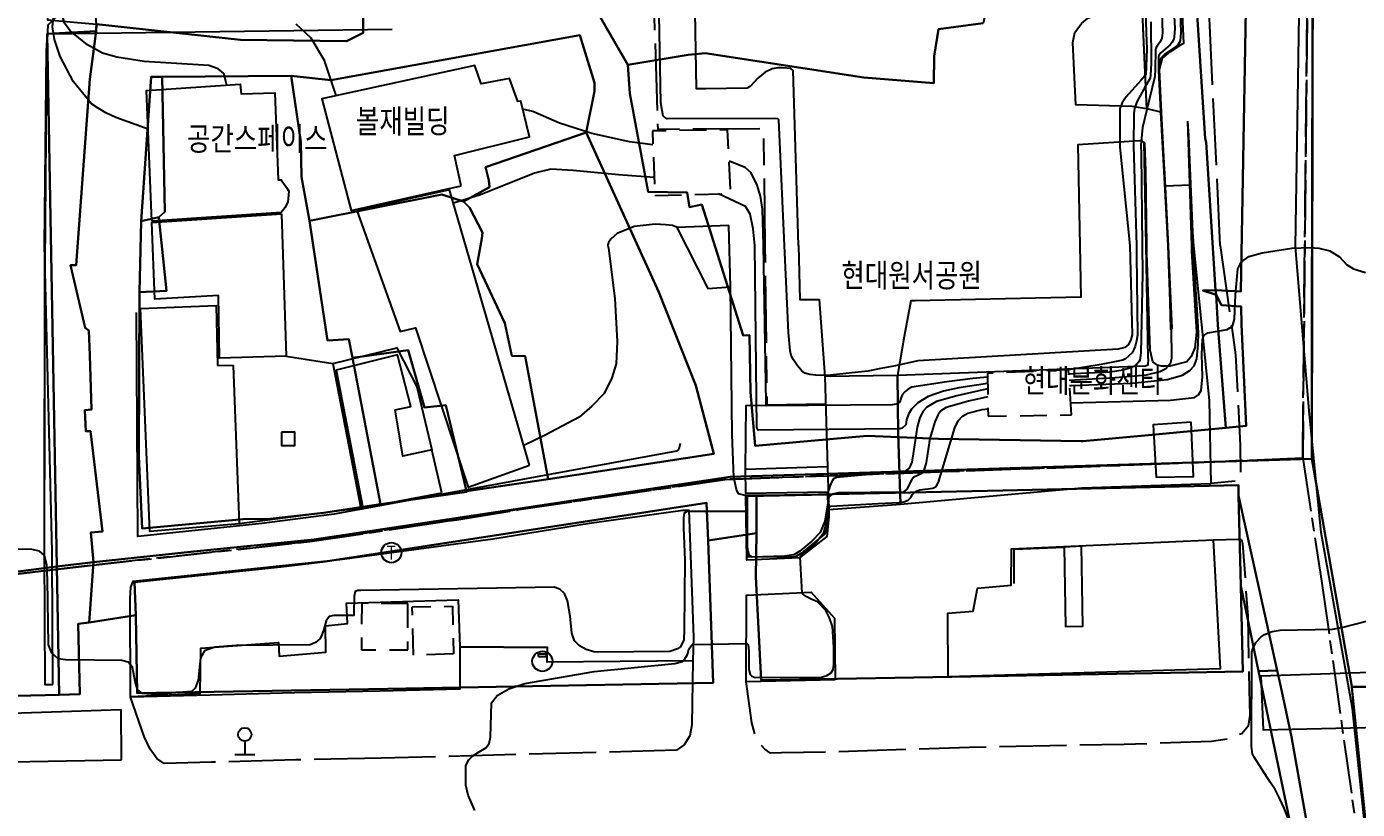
# Model space of a CAD drawing. Header units: feet. Extents: x 197796 to 199821, y 552499 to 555392.
# Drawn here: x 198957.3 to 199056.6, y 553096.6 to 553155 of the extents above; entities that cross this region are included whole.
import ezdxf

# ---------------------------------------------------------------- set-up
doc = ezdxf.new("R2010")
doc.units = ezdxf.units.FT
doc.header["$MEASUREMENT"] = 0
for name, pattern in [('ANYANG', [9, 5, -1, 2, -1]), ('ANYANG1', [11.5, 6, -1, 1, -1.5, 1, -1]), ('ANYANG2', [6, 5, -1]), ('ANYANG3', [3, 2, -1]), ('JEON', [12, 4, -0.5, 1, -0.5, 4, -0.5, 1, -0.5])]:
    doc.linetypes.add(name, pattern=pattern)
for name, color, linetype in [('AAA001', 7, 'CONTINUOUS'), ('AAA004', 7, 'ANYANG3'), ('AAA008', 7, 'CONTINUOUS'), ('AAC001', 7, 'CONTINUOUS'), ('AAC003', 3, 'ANYANG'), ('AAC006', 7, 'ANYANG1'), ('AD002', 7, 'CONTINUOUS'), ('AD0022', 1, 'CONTINUOUS'), ('ADA085', 1, 'CONTINUOUS'), ('AE001', 1, 'ANYANG2'), ('AE130', 42, 'CONTINUOUS'), ('AE150', 7, 'CONTINUOUS'), ('AE300', 7, 'CONTINUOUS'), ('AEE001', 7, 'CONTINUOUS'), ('AZ020', 7, 'CONTINUOUS'), ('AZ0203', 7, 'CONTINUOUS'), ('AZ030', 7, 'CONTINUOUS'), ('AZ080', 1, 'CONTINUOUS'), ('AZ0801', 7, 'CONTINUOUS'), ('CAA001', 7, 'CONTINUOUS'), ('CAA002', 30, 'CONTINUOUS'), ('DD001', 3, 'CONTINUOUS'), ('EA0018', 7, 'JEON'), ('EA0118', 7, 'JEON'), ('wipco_image', 2, 'CONTINUOUS'), ('wipco_지적', 20, 'CONTINUOUS'), ('ZC002', 7, 'CONTINUOUS'), ('ZC003', 7, 'CONTINUOUS')]:
    doc.layers.add(name, color=color, linetype=linetype)
doc.styles.add('GHS', font='ROMANS', dxfattribs={"bigfont": 'NGSW.shx'})
doc.styles.add('NGSW', font='ROMANS.shx', dxfattribs={"bigfont": 'NGSW.shx'})
picture_1 = doc.add_image_def('image1.jpg', size_in_pixel=(8269, 5907))

# ---------------------------------------------------------------- blocks, each defined once
blk = doc.blocks.new('AE300')
at = {"layer": 'AE300'}
for points in [[(-0.3, 0.35), (-0.3, 0.55)], [(-0.3, 0.55), (0.3, 0.55)], [(-0.3, 0.35), (0.3, 0.35)], [(0.3, 0.35), (0.3, 0.55)]]:
    blk.add_lwpolyline(points, dxfattribs=at)
blk.add_circle((0, 0), 0.75, dxfattribs=at)
blk = doc.blocks.new('AZ0203')
at = {"layer": 'AZ0203'}
blk.add_circle((0, 0), 0.75, dxfattribs=at)
at = {"layer": 'AZ0203', "style": 'GHS'}
blk.add_text('T', height=1, dxfattribs=at).set_placement((-0.362, -0.524))
blk = doc.blocks.new('AEE001')
at = {"layer": 'AEE001', "color": 7}
for points in [[(0, 1), (0, 0)], [(-0.75, 0), (0.75, 0)]]:
    blk.add_lwpolyline(points, dxfattribs=at)
blk.add_circle((0, 1.5), 0.5, dxfattribs=at)

msp = doc.modelspace()

# ---------------------------------------------------------------- linework, layer by layer
at = {"layer": 'AAA001', "color": 255}
msp.add_lwpolyline([(198976.3, 553141.06), (198976.67, 553130.45), (198971.69, 553130.3), (198971.62, 553134.96), (198966.86, 553134.7), (198966.63, 553140.41), (198976.3, 553141.06)], dxfattribs=at)
at = {"layer": 'AAA001', "color": 255, "flags": 128}
for points in [[(198965.79, 553133.99), (198971.43, 553134.23), (198971.53, 553129.77), (198972.7, 553129.75), (198973.15, 553117.92), (198966.49, 553117.35)], [(198988.27, 553120.24), (198987.52, 553123.45), (198985.37, 553122.98), (198984.79, 553126.44), (198985.96, 553126.68), (198984.98, 553130.55), (198980.4, 553129.4), (198982.37, 553119.12)]]:
    msp.add_lwpolyline(points, close=True, dxfattribs=at)
at = {"layer": 'AAA004', "color": 255, "flags": 128}
for points in [[(199004.17, 553142.43), (199009.83, 553142.57), (199009.6, 553147.32), (199003.99, 553147.25)], [(199035.28, 553126.06), (199035.05, 553129.42), (199029, 553129.15), (199029.04, 553125.96)], [(198985.75, 553111.99), (198982.31, 553112), (198982.27, 553108.53), (198985.73, 553108.53)], [(198989.14, 553108.23), (198986.17, 553108.1), (198986.07, 553111.74), (198989.07, 553111.78)]]:
    msp.add_lwpolyline(points, close=True, dxfattribs=at)
at = {"layer": 'AAA008', "color": 255, "flags": 128}
for points in [[(198989.72, 553143.15), (198989.23, 553145.42), (198994.81, 553146.8), (198994.16, 553149.46), (198993.94, 553149.45), (198993.32, 553151.16), (198991.21, 553150.77), (198990.73, 553152.14), (198979.32, 553149.65), (198981.5, 553141.31)], [(198966.63, 553140.51), (198966.24, 553150.27), (198973.22, 553150.74), (198973.31, 553150.01), (198975.81, 553150.09), (198976.06, 553143.6), (198976.28, 553143.6), (198976.68, 553143.02), (198976.86, 553142.76), (198976.79, 553141.93), (198976.56, 553141.52), (198976.29, 553141.16)]]:
    msp.add_lwpolyline(points, close=True, dxfattribs=at)
at = {"layer": 'AAA008', "color": 255}
for points in [[(198994.83, 553122.3), (198988.86, 553142.85), (198981.93, 553141.31), (198985.16, 553132.27), (198986.32, 553132.56), (198990.25, 553120.66)], [(199009.69, 553140.18), (199005.82, 553140.04), (199008.14, 553135.49), (199009.81, 553135.61)]]:
    msp.add_lwpolyline(points, close=True, dxfattribs=at)
msp.add_lwpolyline([(199034.72, 553116.18), (199034.82, 553110.27), (199036.12, 553110.29), (199036.01, 553116.27), (199034.72, 553116.18)], dxfattribs=at)
at = {"layer": 'AAC001', "color": 255, "flags": 128}
for points in [[(198958.62, 553138.69), (198958.77, 553153.21), (198958.84, 553154.49), (198984.57, 553154.85)], [(198959.24, 553105.94), (198959.19, 553115.55), (198959.19, 553115.9), (198958.62, 553138.69)], [(198976.67, 553130.45), (198980.13, 553129.9), (198984.92, 553131.05), (198986.42, 553128.15), (198987.52, 553123.45)], [(198980.13, 553129.9), (198982.23, 553119.1)], [(198982.37, 553119.12), (198973.15, 553117.92)], [(199031, 553113.48), (199030.99, 553116.04), (199034.72, 553116.18)]]:
    msp.add_lwpolyline(points, dxfattribs=at)
at = {"layer": 'AAC003', "color": 255, "flags": 128}
for points in [[(199012.41, 553138.69), (199012.3, 553147.4), (199004.42, 553147.36), (199003.95, 553161.85)], [(199016.91, 553126.87), (199012.56, 553126.79), (199012.41, 553138.69)]]:
    msp.add_lwpolyline(points, dxfattribs=at)
at = {"layer": 'AAC006', "color": 255, "flags": 128}
msp.add_lwpolyline([(199040.88, 553148.89), (199040.21, 553163.89), (199039.68, 553175.61), (199039.73, 553188.15), (199039.39, 553198.35)], dxfattribs=at)
at = {"layer": 'AD002', "color": 255}
msp.add_lwpolyline([(199056.35, 553020.67), (199056.81, 553051.4), (199057.52, 553065.22), (199058.11, 553074.11), (199058.36, 553081.72), (199057.57, 553091.43), (199056.23, 553104.14), (199053.89, 553117.28), (199053, 553126.37), (199051.98, 553138.63), (199052.44, 553166.89), (199052.48, 553174.81), (199052.01, 553183.84), (199050.11, 553199.61), (199049.16, 553210.54)], dxfattribs=at)
at = {"layer": 'AD0022', "color": 255}
for points in [[(199043.65, 553153.8), (199043.3, 553161.32), (199042.88, 553168.08), (199042.57, 553173.97), (199042.22, 553180.19), (199041.91, 553187.01), (199041.53, 553192.52), (199041.29, 553197.89), (199040.9, 553206.4), (199040.3, 553216.05), (199039.98, 553222.03), (199039.67, 553227.07), (199039.39, 553232.09)], [(199043.93, 553147.98), (199043.99, 553146.87), (199044.31, 553139.69), (199044.38, 553138.68), (199045.55, 553127.14), (199045.67, 553120.94)], [(199010.98, 553106.16), (199017.63, 553106.31)]]:
    msp.add_lwpolyline(points, dxfattribs=at)
at = {"layer": 'AD0022', "color": 255, "flags": 128}
for points in [[(199045.83, 553116.74), (199046.36, 553107.1), (199026.06, 553106.52)], [(199007, 553107.71), (198996.14, 553107.6), (198996.16, 553108.7), (198989.62, 553108.75), (198989.62, 553105.6), (198983.64, 553105.44), (198977.27, 553105.32), (198970.98, 553105.14), (198965.05, 553104.99)]]:
    msp.add_lwpolyline(points, dxfattribs=at)
at = {"layer": 'ADA085', "color": 255, "flags": 128}
for points in [[(199042.47, 553138.68), (199042.22, 553143.76), (199041.93, 553148.65), (199041.01, 553148.86), (199039.79, 553149.07), (199035.59, 553149.19), (199035.37, 553153.84), (199035.51, 553154.58), (199036.02, 553155.26), (199036.48, 553155.65), (199037.2, 553155.93), (199037.8, 553156.03), (199038.29, 553156.13), (199038.58, 553156.24), (199038.78, 553156.61), (199038.85, 553157.04), (199038.89, 553160.41), (199038.16, 553176.85), (199037.26, 553196.24), (199033.49, 553196.05), (199033.15, 553196.25), (199033.02, 553196.69), (199032.82, 553200.13), (199031.56, 553210.45)], [(198965.62, 553158.12), (198961.85, 553158.08), (198961.74, 553158.08), (198958.87, 553155.15), (198958.77, 553153.21), (198958.62, 553138.69)], [(199014.89, 553138.69), (199014.5, 553151.75), (199014.32, 553151.9), (199013.71, 553151.96), (199013.35, 553151.96), (199012.93, 553151.87), (199012.4, 553151.63), (199011.87, 553151.19), (199011.28, 553150.56), (199011.06, 553150.44), (199007.98, 553150.39), (199007.28, 553150.39), (199007.19, 553156.12)], [(199042.51, 553138.68), (199041.98, 553148.63), (199041.98, 553148.65), (199041.84, 553151.84), (199042.06, 553152.67), (199042.65, 553153.17), (199043.51, 553153.72), (199043.65, 553153.8)], [(199043.93, 553147.98), (199044.22, 553138.68)], [(199040.89, 553138.68), (199040.81, 553144.28), (199040.75, 553146.33), (199040.55, 553146.51), (199040.35, 553146.51), (199035.73, 553146.22), (199035.89, 553138.69)], [(198958.62, 553138.69), (198958.59, 553115.9), (198958.64, 553105.93), (198959.24, 553105.94)], [(199014.89, 553138.69), (199015, 553134.67), (199016.44, 553134.68), (199016.85, 553128.93), (199017.05, 553122.17), (199017.17, 553119.01), (199017.17, 553118.46), (199017, 553116.99), (199014.96, 553115.38), (199011.03, 553115.22), (199010.97, 553120.05)], [(199035.89, 553138.69), (199035.97, 553134.84), (199023.59, 553134.56), (199023.27, 553134.56), (199022.78, 553131.91), (199022.29, 553128.99), (199022.34, 553124.67), (199022.51, 553119.39), (199036.05, 553120.61), (199045.67, 553120.94)], [(199044.22, 553138.68), (199044.23, 553138.28), (199044.59, 553132.24), (199044.47, 553131.07), (199044.21, 553130.41), (199043.88, 553130.02), (199042.6, 553129.7), (199041.99, 553129.7), (199041.69, 553129.78), (199041.35, 553130.02), (199041.14, 553130.88), (199040.9, 553138.16), (199040.89, 553138.68)], [(199042.47, 553138.68), (199042.52, 553137.45), (199042.65, 553132.46), (199042.75, 553132.48), (199042.79, 553132.54), (199042.57, 553136.91), (199042.51, 553138.68)], [(199006.07, 553123.92), (199005.96, 553123.5), (199005.78, 553123.36), (198980.25, 553118.64), (198974.84, 553117.96), (198965.58, 553116.99), (198965.48, 553133.7)], [(198965.05, 553104.99), (198965.01, 553112.35), (198965.06, 553113.21), (198965.24, 553113.66), (198980.66, 553115.26), (198992.09, 553116.8), (198999.3, 553117.98), (199006.27, 553118.95), (199006.7, 553118.95), (199007.05, 553109.48), (199007, 553107.71)], [(199026.06, 553106.52), (199026.03, 553111.27), (199027.93, 553111.41), (199028.25, 553113.14), (199030.77, 553113.36), (199030.79, 553116.07), (199045.83, 553116.74)], [(199010.98, 553106.16), (199011.01, 553112.6), (199015.84, 553112.82), (199017.57, 553110.89), (199017.63, 553106.31)]]:
    msp.add_lwpolyline(points, dxfattribs=at)
at = {"layer": 'AE001', "color": 255, "flags": 128}
for points in [[(199046.36, 553138.69), (199045.3, 553161.43), (199044.88, 553168.19), (199044.57, 553174.08), (199044.22, 553180.29), (199043.91, 553187.12), (199043.53, 553192.63), (199043.34, 553196.71), (199043.22, 553196.87), (199042.78, 553197.25), (199042.08, 553197.62), (199041.29, 553197.89)], [(199046.36, 553138.69), (199047.51, 553130.53), (199047.86, 553123.83), (199047.87, 553121.59), (199047.86, 553121.16), (199045.67, 553120.94)], [(199045.83, 553116.74), (199047.78, 553116.78), (199047.96, 553116.76), (199048.04, 553116.47), (199048.42, 553111.04), (199048.53, 553105.54), (199048.57, 553103.64), (199048.44, 553102.83), (199047.97, 553102.26), (199046.98, 553101.87), (199045.71, 553101.68), (199039.21, 553101.47), (199027.66, 553101.25), (199017.75, 553100.91), (199013.62, 553100.84), (199012.81, 553100.82), (199012.38, 553101.11), (199012.02, 553101.51), (199011.69, 553102.07), (199011.42, 553103.09), (199010.98, 553106.16)]]:
    msp.add_lwpolyline(points, dxfattribs=at)
at = {"layer": 'AE001', "color": 255}
msp.add_lwpolyline([(199007, 553107.71), (199006.93, 553102.92), (199006.78, 553102.12), (199006.37, 553101.45), (199005.79, 553101.03), (198983.75, 553100.44), (198977.39, 553100.32), (198971.11, 553100.14), (198967.55, 553100.05), (198967.01, 553100.41), (198966.52, 553101.11), (198966.07, 553102.06), (198965.05, 553104.99)], dxfattribs=at)
at = {"layer": 'AE130', "color": 255}
for points in [[(199065.87, 553102.92), (199065.68, 553107.1), (199049.4, 553106.55), (199049.57, 553102.55)], [(198964.36, 553100.31), (198964.35, 553104.04), (198950.2, 553103.58), (198949.27, 553100.95), (198949.26, 553100.04)]]:
    msp.add_lwpolyline(points, close=True, dxfattribs=at)
at = {"layer": 'AE150', "color": 255, "flags": 128}
msp.add_lwpolyline([(199022.29, 553128.99), (199016.85, 553128.93), (199017.05, 553122.17), (199017.17, 553119.01), (199022.51, 553119.39), (199022.34, 553124.67)], close=True, dxfattribs=at)
at = {"layer": 'AZ020', "color": 255, "flags": 128}
msp.add_lwpolyline([(198976.31, 553124.77), (198976.31, 553123.77), (198977.31, 553123.77), (198977.31, 553124.77)], close=True, dxfattribs=at)
at = {"layer": 'AZ030', "color": 255, "flags": 128}
msp.add_lwpolyline([(199044.19, 553125.52), (199041.37, 553125.32), (199041.58, 553121.4), (199044.38, 553121.46)], close=True, dxfattribs=at)
at = {"layer": 'AZ080', "color": 255, "flags": 128}
msp.add_lwpolyline([(199040.88, 553148.89), (199040.21, 553163.89), (199039.68, 553175.61), (199039.74, 553188.38), (199039.39, 553198.35)], dxfattribs=at)
at = {"layer": 'AZ0801', "color": 255, "flags": 128}
for points in [[(199042.49, 553138.68), (199042.25, 553143.34), (199041.96, 553148.65), (199041.84, 553151.84), (199042.06, 553152.67), (199042.65, 553153.17), (199043.51, 553153.72), (199043.65, 553153.8), (199043.3, 553161.32), (199042.57, 553173.97), (199042.08, 553182.17), (199041.35, 553197.87)], [(199042.71, 553132.48), (199042.49, 553138.68)], [(198965.05, 553105.04), (198970.25, 553105.28), (198970.3, 553108.64), (198976.08, 553109.08), (198976.14, 553108.06), (198979.61, 553108.35), (198979.6, 553110.33), (198981.24, 553110.5), (198981.15, 553112.01), (198989.49, 553112.26), (198989.62, 553108.75), (198996.16, 553108.7)]]:
    msp.add_lwpolyline(points, dxfattribs=at)
at = {"layer": 'AZ0801', "color": 255}
for points in [[(198958.84, 553154.49), (198958.77, 553153.21), (198958.64, 553137.23), (198958.59, 553115.9), (198958.66, 553105.93), (198959.24, 553105.94)], [(199041, 553130.26), (199040.84, 553138.69), (199040.68, 553146.39)]]:
    msp.add_lwpolyline(points, dxfattribs=at)
at = {"layer": 'CAA001', "color": 255, "elevation": 35}
for points in [[(199035.131, 553128.24), (199035.26, 553128.26), (199039.78, 553128.43), (199042.4, 553128.7), (199043.54, 553129.01), (199044.1, 553129.36), (199044.43, 553129.71), (199044.61, 553130.25), (199044.73, 553131.32), (199044.74, 553132.19), (199044.61, 553134.31), (199044.33, 553138.68), (199044.19, 553141.68), (199044.12, 553143.21), (199042.27, 553143.13), (199042.16, 553145.14), (199041.94, 553148.73), (199041.8, 553151.83), (199041.85, 553152.27), (199041.97, 553152.7), (199042.23, 553152.98), (199042.95, 553153.44), (199043.25, 553153.72), (199043.4, 553153.97), (199043.46, 553154.59), (199043.06, 553167.26)], [(199029.022, 553127.4), (199027.57, 553127.07), (199025.92, 553126.6), (199025.51, 553126.37), (199025.29, 553126.04), (199025.08, 553125.55), (199024.7, 553124.29), (199024.43, 553122.51), (199024.25, 553121.91), (199024.09, 553121.69), (199023.51, 553121.4), (199023.35, 553121.23), (199022.98, 553120.51), (199022.7, 553120.28), (199017.89, 553120.24), (199017.4, 553120.14), (199017.15, 553119.94), (199016.99, 553118.91), (199016.86, 553118.13), (199016.5, 553117.29), (199015.88, 553116.63), (199014.99, 553115.89), (199014.54, 553115.61), (199013.84, 553115.52), (199011.43, 553115.43), (199011.23, 553115.57), (199011.11, 553115.96), (199011.1, 553116.29), (199011.1, 553118.6), (199010.96, 553118.85), (199006.57, 553118.85), (199006.37, 553118.73), (199006.3, 553118.38), (199006.3, 553117.65), (199006.4, 553115.23), (199006.35, 553110.04), (199006.33, 553109.28), (199006.08, 553108.76), (199005.87, 553108.6), (199005.29, 553108.41), (198999.91, 553108.35), (198999.62, 553108.38), (198999.04, 553108.55), (198998.54, 553108.83), (198998.18, 553109.2), (198997.98, 553109.78), (198997.85, 553111.04), (198997.66, 553112.18), (198997.44, 553112.72), (198997.11, 553113.03), (198996.69, 553113.2), (198982.23, 553112.95), (198982, 553112.95), (198981.8, 553112.87), (198981.73, 553112.53), (198981.72, 553111.23), (198981.72, 553111.1), (198980.22, 553111.08), (198979.87, 553111.02), (198979.65, 553110.69), (198979.44, 553109.96), (198979.28, 553109.53), (198979.18, 553109.35), (198978.86, 553109.07), (198978.44, 553108.91), (198972.92, 553108.86), (198971.33, 553108.72), (198970.57, 553108.46), (198970.26, 553107.92), (198970.08, 553106.26), (198969.87, 553105.66), (198969.59, 553105.43), (198966.94, 553105.2), (198965.93, 553105.28), (198965.56, 553105.57), (198965.38, 553106.17), (198965.19, 553107.23), (198964.86, 553107.6), (198964.4, 553107.72), (198960.22, 553107.77), (198959.64, 553107.86), (198959.18, 553108.29), (198958.93, 553108.89), (198958.84, 553113.73), (198958.81, 553114.84), (198958.63, 553115.56), (198958.26, 553115.9), (198957.59, 553116.05), (198950.54, 553115.96)]]:
    msp.add_lwpolyline(points, dxfattribs=at)
at = {"layer": 'CAA002', "color": 255}
for points, elevation in [([(198966.356, 553147.368), (198963.95, 553148.25), (198963.19, 553148.6), (198962.63, 553148.94), (198962.14, 553149.28), (198960.8, 553150.91), (198959.79, 553152.81), (198959.38, 553154.06), (198959.23, 553155.02), (198959.82, 553160.36), (198959.69, 553168.6), (198959.23, 553196.77), (198959.23, 553197), (198959.04, 553206.44)], 36), ([(198972.242, 553150.674), (198972.01, 553151.53), (198971.59, 553151.88), (198970.9, 553152.14), (198966.06, 553152.44), (198964.02, 553152.76), (198962.94, 553153.04), (198961.83, 553153.66), (198960.54, 553154.71), (198960.12, 553155.28), (198959.87, 553156.23), (198959.83, 553156.63), (198959.92, 553160.35), (198959.79, 553168.6), (198959.28, 553196.77), (198959.29, 553197.31), (198959.32, 553197.53), (198959.35, 553197.69), (198959.42, 553197.98), (198959.48, 553198.27), (198959.51, 553198.67), (198959.33, 553207.02)], 37), ([(199040.02, 553181.82), (199040.84, 553154.57), (199040.88, 553153.34), (199040.81, 553151.43), (199040.75, 553151.35), (199040.43, 553151), (199039.36, 553149.8), (199039.05, 553149.34), (199038.87, 553148.92), (199038.87, 553146.03), (199039.63, 553138.69), (199039.8, 553132.04), (199039.69, 553131.68), (199039.51, 553131.3), (199039.25, 553131.09), (199038.75, 553130.96), (199023.81, 553130.09), (199022.13, 553129.73), (199021.05, 553129.52), (199020.08, 553129.32), (199018.66, 553129.16), (199017.28, 553129.01), (199016.6, 553128.99), (199016.18, 553129.01), (199015.75, 553129.07), (199015.37, 553129.17), (199015.13, 553129.37), (199014.81, 553129.73), (199014.52, 553130.16), (199014.34, 553130.49), (199014.28, 553130.83), (199014.14, 553132.21), (199013.85, 553138.69), (199013.42, 553148.07), (199013.36, 553148.16), (199013.21, 553148.17), (199005.1, 553148.16), (199004.8, 553148.36), (199004.63, 553149.35), (199004.49, 553155.92)], 39), ([(199041.42, 553173.9), (199042.05, 553154.57), (199042.02, 553154.16), (199041.89, 553153.89), (199041.68, 553153.63), (199041.56, 553153.43), (199041.53, 553153.31), (199041.52, 553151.86), (199041.49, 553151.32), (199040.9, 553148.85), (199040.57, 553147.5), (199040.45, 553146.18), (199040.47, 553145.53), (199040.53, 553138.69), (199040.56, 553136.59), (199040.43, 553130.67), (199040.39, 553130.31), (199040.36, 553130.13), (199040.3, 553130.02), (199040.13, 553129.83), (199039.93, 553129.67), (199039.51, 553129.51), (199039.11, 553129.39), (199038.65, 553129.33), (199038.1, 553129.25), (199035.42, 553129.11), (199035.073, 553129.09)], 37), ([(199042.44, 553164.82), (199042.99, 553154.88), (199042.94, 553154.28), (199042.9, 553154.09), (199042.78, 553153.87), (199042.64, 553153.67), (199041.94, 553153.07), (199041.81, 553152.92), (199041.77, 553152.79), (199041.76, 553152.39), (199041.77, 553151.73), (199041.92, 553148.71), (199042.01, 553147.4), (199042.07, 553146.32), (199042.11, 553145.67), (199042.13, 553145.31), (199042.16, 553144.73), (199042.2, 553144.1), (199042.23, 553143.55), (199042.49, 553138.68), (199042.49, 553138.57), (199042.71, 553132.52), (199042.72, 553130.26), (199042.63, 553129.87), (199042.3, 553129.49), (199041.85, 553129.28), (199040.83, 553129.03), (199038.53, 553128.82), (199035.51, 553128.65), (199035.105, 553128.62)], 36), ([(199041.2, 553155.38), (199041.21, 553152.29), (199041.17, 553151.41), (199041.13, 553151.18), (199040.7, 553150.41), (199040.15, 553149.43), (199039.96, 553148.93), (199039.93, 553148.54), (199039.89, 553146.11), (199040.11, 553138.69), (199040.13, 553137.99), (199040.19, 553132), (199040.13, 553131.58), (199040.02, 553131.18), (199039.91, 553130.93), (199039.79, 553130.7), (199039.51, 553130.43), (199039.29, 553130.23), (199039.09, 553130.14), (199037.48, 553129.82), (199035.05, 553129.42)], 38), ([(199029.004, 553128.87), (199027.9, 553128.77), (199026.93, 553128.64), (199025.96, 553128.52), (199023.36, 553128.12), (199023.08, 553127.98), (199022.82, 553127.79), (199022.64, 553127.55), (199022.54, 553127.27), (199022.46, 553127.04), (199022.29, 553126.88), (199021.91, 553126.8), (199012.49, 553126.74), (199012.48, 553126.98), (199012.27, 553138.69), (199012.22, 553141.41), (199012.06, 553142.38), (199011.82, 553143.19), (199011.37, 553144.11), (199010.92, 553144.52), (199009.713, 553144.979)], 38), ([(199029.009, 553128.41), (199026.87, 553128.07), (199025.72, 553127.82), (199024.58, 553127.42), (199023.8, 553126.95), (199023.33, 553126.49), (199023.1, 553126.1), (199022.95, 553125.68), (199022.9, 553125.32), (199022.63, 553125.06), (199022.46, 553125.02), (199011.88, 553124.91), (199011.78, 553125.12), (199011.63, 553138.69), (199011.52, 553139.94), (199011.28, 553141.03), (199010.94, 553141.6), (199008.925, 553142.548)], 37), ([(199005.857, 553140.041), (199005.5, 553140.18), (199005, 553140.23), (199004.2, 553140.29), (199002.62, 553140.12), (199001.36, 553139.6), (199000.9, 553139.18), (199000.71, 553138.93), (199000.67, 553138.69), (199000.71, 553138.51), (199001.19, 553134.75), (199001.37, 553131.53), (199001.28, 553129.87), (199000.97, 553128.82), (199000.39, 553127.66), (198999.46, 553126.7), (198998.52, 553125.9), (198996.83, 553124.99), (198995.98, 553124.55), (198994.403, 553123.771)], 36), ([(199051.64, 553095.45), (199051.15, 553096.72), (199050.8, 553097.46), (199050.46, 553098.1), (199050.1, 553098.66), (199048.89, 553100.51), (199048.78, 553100.77), (199048.71, 553101.32), (199048.72, 553108.36), (199048.79, 553108.61), (199049.03, 553109.08), (199049.43, 553109.49), (199049.68, 553109.66), (199050.24, 553109.9), (199050.85, 553110), (199054.75, 553110.07), (199055.45, 553110.19), (199057.28, 553110.67)], 33)]:
    msp.add_lwpolyline(points, dxfattribs=dict(at, elevation=elevation))
at = {"layer": 'CAA002', "color": 255, "flags": 128}
for points, elevation in [([(198980.38, 553149.881), (198979.53, 553152.49), (198978.52, 553154.17), (198977.41, 553155.21)], 38), ([(199004.028, 553146.22), (199002.27, 553146.44), (198999.47, 553147.06), (198997.07, 553147.83), (198995.08, 553148.69), (198994.304, 553148.869)], 38), ([(199004.12, 553143.77), (199001.46, 553143.96), (198998.09, 553144.29), (198996.41, 553144.39), (198995.18, 553144.1), (198991.15, 553142.47), (198989.15, 553141.85)], 37), ([(199035.219, 553126.95), (199042.65, 553127.15), (199044.45, 553127.35), (199044.75, 553127.55), (199044.94, 553127.87), (199045.05, 553128.89), (199045, 553130.58), (199045.05, 553131.65), (199045.15, 553131.97), (199045.43, 553132.19), (199046.89, 553132.43), (199047.29, 553132.69), (199047.43, 553133.19), (199047.5, 553135.02), (199047.68, 553136.96), (199047.94, 553137.46), (199048.49, 553137.88), (199049.49, 553138.16), (199051.7, 553138.49), (199053.07, 553138.55), (199053.73, 553138.51), (199054.54, 553138.29), (199055.26, 553137.86), (199055.8, 553137.27), (199056.31, 553136.96), (199057.21, 553136.68)], 34), ([(199029.015, 553127.991), (199028.9, 553127.97), (199026.72, 553127.47), (199025.19, 553127.06), (199024.46, 553126.63), (199024.19, 553126.34), (199023.94, 553125.87), (199023.75, 553125.14), (199023.46, 553123.16), (199023.35, 553122.54), (199023.15, 553122.09), (199022.85, 553121.85), (199017.73, 553121.38), (199017.51, 553121.28), (199017.33, 553121), (199017.12, 553120.37), (199016.98, 553120.13), (199016.78, 553120.1), (199010.92, 553120.05), (199010.41, 553120.16), (199010.26, 553120.49), (199010.06, 553121.41), (199009.94, 553124.58), (199009.81, 553135.61)], 36), ([(198990.74, 553096.55), (198990.24, 553097.69), (198990.07, 553098.43), (198990.08, 553099.9), (198990.28, 553100.31), (198990.58, 553100.61), (198990.95, 553100.84), (198991.56, 553101.21), (198991.82, 553101.54), (198991.92, 553102.02), (198991.99, 553104.58), (198992.41, 553105.12), (198993.28, 553105.61), (198994.48, 553106.01), (198999.64, 553106.91), (199005.67, 553107.5), (199006.23, 553107.66), (199006.41, 553107.85), (199006.62, 553108.18), (199006.7, 553108.58), (199006.88, 553108.83), (199006.99, 553108.93), (199011.02, 553108.99), (199011.13, 553108.91), (199011.19, 553108.42), (199011.19, 553107.05), (199011.28, 553106.69), (199011.42, 553106.57), (199011.66, 553106.45), (199016.61, 553106.49), (199017.01, 553106.62), (199017.32, 553106.82), (199017.48, 553107.05), (199017.54, 553107.45), (199017.53, 553108.72), (199017.43, 553110.26), (199017.22, 553110.92), (199016.93, 553111.47), (199016.31, 553112.1), (199015.84, 553112.3), (199015.52, 553112.47), (199015.22, 553112.69), (199015.18, 553112.79), (199015.01, 553115.46), (199015.14, 553115.64), (199016.12, 553116.44), (199016.78, 553117.29), (199016.93, 553117.8), (199017.08, 553118.82), (199017.16, 553119.18), (199017.31, 553119.25), (199020.84, 553119.44), (199022.37, 553119.53), (199022.76, 553119.57), (199023.07, 553119.69), (199023.27, 553119.9), (199023.39, 553120.11), (199023.62, 553120.35), (199023.96, 553120.47), (199024.35, 553120.52), (199024.91, 553120.58), (199025.16, 553120.72), (199025.34, 553121.05), (199026.56, 553125.1), (199026.81, 553125.61), (199027.13, 553125.96), (199027.54, 553126.19), (199028.6, 553126.45), (199029.033, 553126.51)], 34)]:
    msp.add_lwpolyline(points, dxfattribs=dict(at, elevation=elevation))
at = {"layer": 'DD001', "color": 255}
msp.add_lwpolyline([(199041, 553130.26), (199040.97, 553129.77), (199040.78, 553129.7), (199022.29, 553128.99)], dxfattribs=at)
at = {"layer": 'DD001', "color": 255, "flags": 128}
for points in [[(199017.05, 553122.17), (199010.95, 553121.98), (199010.99, 553126.77), (199016.91, 553126.87)], [(199017.12, 553120.28), (199010.97, 553120.18), (199010.95, 553121.98)]]:
    msp.add_lwpolyline(points, dxfattribs=at)
msp.add_lwpolyline([(199017.06, 553120.12), (199017.12, 553118.5), (199017.03, 553117.62), (199016.83, 553117.16), (199015.11, 553115.75), (199014.62, 553115.45), (199011.09, 553115.46), (199011.08, 553119.99)], close=True, dxfattribs=at)
at = {"layer": 'EA0018', "color": 255}
for points in [[(199051.64, 553383.2), (199053.57, 553371.68), (199053.96, 553358.09), (199054.39, 553327.29), (199055.02, 553305.29), (199053.61, 553287.69), (199052.52, 553274.38), (199050.29, 553270.98), (199049.75, 553261.08), (199048.87, 553247.32), (199053.4, 553220.41), (199054.14, 553215.92), (199054.79, 553201.4), (199054.89, 553198.92), (199055.14, 553193.27), (199055.42, 553183.34), (199053.03, 553173.56), (199052.52, 553122.82)], [(199052.52, 553122.82), (199039.25, 553122.3), (199009.43, 553121.24), (198994.02, 553118.99), (198989.4, 553118.23), (198978.42, 553116.6), (198961.15, 553114.73), (198958.6, 553114.43), (198958.38, 553114.4), (198930.54, 553111.1), (198921.92, 553108.12), (198919.74, 553107.01)], [(199052.52, 553122.82), (199053.93, 553113.67), (199058.15, 553083.62), (199059.59, 553073.18), (199060.34, 553066.84), (199064.46, 553064.39), (199070.43, 553062.55), (199099.57, 553050.9), (199108.88, 553050.84), (199113.19, 553030.67), (199111.88, 553030.06), (199116.65, 553011.49)]]:
    msp.add_lwpolyline(points, dxfattribs=at)
at = {"layer": 'EA0118', "color": 255}
msp.add_lwpolyline([(198827.27, 553061.1), (198850.97, 553077.7), (198868.5, 553085.79), (198886.29, 553093.42), (198906.77, 553102.06), (198910.52, 553103.58), (198919.74, 553107.01), (198921.92, 553108.12), (198930.54, 553111.1), (198958.38, 553114.4), (198958.6, 553114.43), (198961.15, 553114.73), (198978.42, 553116.6), (198989.4, 553118.23), (198994.02, 553118.99), (199009.43, 553121.24), (199039.25, 553122.3), (199052.52, 553122.82), (199053.03, 553173.56), (199055.42, 553183.34), (199055.14, 553193.27), (199054.89, 553198.92), (199054.79, 553201.4), (199054.14, 553215.92)], dxfattribs=at)
at = {"layer": 'wipco_지적', "color": 20}
for points in [[(199058.399, 553204.023), (199059.492, 553198.255), (199059.492, 553198.255), (199062.587, 553182.626), (199061.015, 553167.563), (199060.429, 553167.428), (199056.656, 553166.558), (199058.514, 553137.884), (199059.028, 553126.398), (199059.106, 553121.338), (199061.067, 553107.777), (199061.368, 553105.756), (199056.191, 553105.756), (199056.173, 553105.931), (199053.194, 553122.778), (199053.215, 553132.698), (199053.301, 553174.091), (199056.316, 553183.467), (199055.732, 553196.134), (199054.74, 553217.662)], [(198957.96, 553209.539), (198958.217, 553190.775), (198958.853, 553155.527), (198962.505, 553155.211), (198962.475, 553154.681), (198958.814, 553154.492), (198959.543, 553114.755), (198931.102, 553111.054), (198925.34, 553109.718), (198920.589, 553107.54), (198918.289, 553126.622), (198919.798, 553127.855), (198920.946, 553138.306), (198920.802, 553153.819), (198922.018, 553166.746), (198925.377, 553183.398), (198928.988, 553183.105), (198944.3, 553208.16)], [(199053.301, 553174.091), (199053.194, 553122.778), (199009.785, 553121.428), (198978.738, 553116.761), (198969.51, 553115.829), (198962.282, 553115.063), (198962.073, 553117.271), (198962.963, 553117.368), (198962.052, 553124.835), (198961.704, 553124.852), (198961.628, 553126.409), (198962.135, 553126.464), (198962.03, 553129.684), (198962.003, 553130.513), (198961.943, 553132.362), (198961.67, 553132.566), (198960.57, 553137.225), (198960.977, 553137.225), (198962.014, 553151.112), (198962.475, 553154.681), (198962.48, 553154.765), (198962.485, 553154.85), (198962.505, 553155.211), (198973.245, 553154.04), (198981.168, 553153.944), (198982.408, 553154.568), (198982.385, 553159.71)], [(199043.518, 553173.333), (199045.247, 553146.675), (199045.322, 553146.417), (199046.015, 553135.377), (199045.057, 553135.341), (199046.054, 553135.014), (199046.18, 553132.781), (199046.774, 553125.08), (199041.002, 553124.537), (199036.112, 553124.103), (199035.985, 553124.091), (199025.341, 553124.264), (199020.028, 553124.499), (199011.648, 553123.754), (199011.317, 553127.745), (199011.236, 553131.999), (199010.775, 553131.986), (199007.668, 553141.754), (199006.762, 553141.547), (199006.583, 553142.645), (199003.675, 553142.71), (199002.312, 553150.029), (199002.165, 553152.186), (199006.663, 553152.928), (199007.932, 553153.054), (199019.773, 553151.23), (199024.998, 553150.808), (199025.031, 553152.825), (199025.343, 553154.834), (199028.672, 553155.291)], [(198999.57, 553156.657), (199002.165, 553152.186), (199002.312, 553150.029), (199003.675, 553142.71), (199006.583, 553142.645), (199006.762, 553141.547), (199007.668, 553141.754), (199010.775, 553131.986), (199011.236, 553131.999), (199011.317, 553127.745), (199011.648, 553123.754), (199020.028, 553124.499), (199025.341, 553124.264), (199035.985, 553124.091), (199036.112, 553124.103), (199041.002, 553124.537), (199046.774, 553125.08), (199048.314, 553125.233), (199047.953, 553132.807), (199047.923, 553134.139), (199046.454, 553134.237), (199046.054, 553135.014), (199046.015, 553135.377), (199047.913, 553135.273), (199047.938, 553136.703), (199048.349, 553160.496)], [(199053.935, 553089.419), (199051.69, 553102.027), (199050.879, 553105.756), (199050.613, 553106.977), (199047.739, 553120.054), (199047.739, 553120.054), (199047.722, 553120.808), (199030.135, 553120.421), (199011.763, 553120.016), (199011.763, 553117.234), (199008.161, 553116.681), (199008.027, 553119.497), (198979.598, 553115.116), (198976.265, 553114.72), (198965.345, 553113.564), (198965.433, 553111.106), (198961.962, 553110.575), (198962.282, 553115.063), (198969.51, 553115.829), (198978.738, 553116.761), (199009.785, 553121.428), (199053.194, 553122.778), (199056.173, 553105.931), (199057.451, 553093.313)], [(198924.636, 553084.478), (198920.637, 553104.375), (198921.978, 553104.798), (198922.119, 553104.29), (198939.715, 553104.7), (198959.725, 553105.157), (198961.256, 553105.216), (198961.127, 553110.463), (198961.962, 553110.575), (198965.433, 553111.106), (198965.543, 553105.291), (198984.257, 553105.628), (199008.516, 553106.072), (199008.161, 553116.681), (199011.763, 553117.234), (199011.763, 553117.234), (199011.721, 553113.983), (199012.115, 553106.272), (199029.193, 553106.556), (199048.05, 553106.922), (199047.901, 553113.301), (199049.235, 553106.935), (199051.886, 553094.172)], [(199057.451, 553093.313), (199056.191, 553105.756), (199061.368, 553105.756)]]:
    msp.add_lwpolyline(points, dxfattribs=at)
for points in [[(198985.359, 553160.817), (199026.539, 553161.102), (199026.263, 553198.639), (199042.056, 553198.941), (199043.381, 553177.051), (199043.519, 553173.407), (199032.538, 553174.995), (199031.717, 553167.73), (199028.672, 553155.291), (199025.343, 553154.834), (199025.031, 553152.825), (199024.998, 553150.808), (199019.773, 553151.23), (199007.932, 553153.054), (199006.663, 553152.928), (199002.165, 553152.186), (198999.57, 553156.657), (198999.159, 553157.671), (198985.718, 553156.111), (198985.359, 553160.817)], [(199043.519, 553173.407), (199049.083, 553172.856), (199049.343, 553172.74), (199049.315, 553172.274), (199048.349, 553160.496), (199047.938, 553136.703), (199047.913, 553135.273), (199046.015, 553135.377), (199045.322, 553146.417), (199045.247, 553146.675), (199043.518, 553173.333), (199043.519, 553173.407)], [(198962.505, 553155.211), (198962.056, 553160.58), (198985.359, 553160.817), (198982.385, 553159.71), (198982.408, 553154.568), (198981.168, 553153.944), (198973.245, 553154.04), (198962.505, 553155.211)], [(198962.475, 553154.681), (198962.014, 553151.112), (198960.977, 553137.225), (198960.57, 553137.225), (198961.67, 553132.566), (198961.943, 553132.362), (198962.003, 553130.513), (198962.03, 553129.684), (198962.135, 553126.464), (198961.628, 553126.409), (198961.704, 553124.852), (198962.052, 553124.835), (198962.963, 553117.368), (198962.073, 553117.271), (198962.282, 553115.063), (198959.543, 553114.755), (198958.814, 553154.492), (198962.475, 553154.681)], [(198998.579, 553154.4), (198980.002, 553151.028), (198977.033, 553151.365), (198967.403, 553151.277), (198966.572, 553151.29), (198965.841, 553140.509), (198965.707, 553135.215), (198965.668, 553122.965), (198965.92, 553117.574), (198973.449, 553118.275), (198975.467, 553118.302), (198979.456, 553118.759), (198983.698, 553119.396), (198990.137, 553120.308), (198990.118, 553120.375), (198996.209, 553121.262), (199008.574, 553123.15), (199007.23, 553128.247), (199004.463, 553135.213), (198999.056, 553147.137), (198999.66, 553150.216), (198999.673, 553150.826), (198998.579, 553154.4)], [(198977.033, 553151.365), (198980.002, 553151.028), (198998.579, 553154.4), (198999.673, 553150.826), (198999.66, 553150.216), (198999.056, 553147.137), (198991.544, 553144.532), (198991.784, 553143.584), (198991.842, 553143.041), (198989.892, 553141.971), (198988.267, 553142.504), (198978.406, 553140.526), (198977.807, 553143.831), (198977.764, 553146.423), (198977.033, 553151.365)], [(198977.033, 553151.365), (198977.764, 553146.423), (198977.807, 553143.831), (198978.406, 553140.526), (198979.734, 553131.603), (198981.347, 553131.701), (198981.609, 553130.31), (198983.698, 553119.396), (198979.456, 553118.759), (198975.467, 553118.302), (198973.449, 553118.275), (198965.92, 553117.574), (198965.668, 553122.965), (198965.707, 553135.215), (198967.723, 553135.32), (198967.159, 553140.813), (198967.615, 553141.209), (198967.403, 553151.277), (198977.033, 553151.365)], [(198967.403, 553151.277), (198967.615, 553141.209), (198967.159, 553140.813), (198965.841, 553140.509), (198966.572, 553151.29), (198967.403, 553151.277)], [(198989.892, 553141.971), (198991.842, 553143.041), (198991.784, 553143.584), (198991.544, 553144.532), (198999.056, 553147.137), (199004.463, 553135.213), (199007.23, 553128.247), (199008.574, 553123.15), (198996.209, 553121.262), (198994.49, 553130.44), (198993.511, 553130.473), (198992.983, 553132.91), (198990.906, 553137.305), (198991.274, 553139.218), (198991.299, 553139.671), (198990.352, 553141.539), (198989.892, 553141.971)], [(198989.892, 553141.971), (198990.352, 553141.539), (198991.299, 553139.671), (198991.274, 553139.218), (198990.906, 553137.305), (198992.983, 553132.91), (198993.511, 553130.473), (198994.49, 553130.44), (198996.209, 553121.262), (198990.118, 553120.375), (198988.58, 553126.773), (198986.993, 553126.6), (198985.773, 553130.882), (198981.609, 553130.31), (198981.347, 553131.701), (198979.734, 553131.603), (198978.406, 553140.526), (198988.267, 553142.504), (198989.892, 553141.971)], [(198967.159, 553140.813), (198967.723, 553135.32), (198965.707, 553135.215), (198965.841, 553140.509), (198967.159, 553140.813)], [(199046.054, 553135.014), (199045.057, 553135.341), (199046.015, 553135.377), (199046.054, 553135.014)], [(199047.923, 553134.139), (199047.953, 553132.807), (199048.314, 553125.233), (199046.774, 553125.08), (199046.18, 553132.781), (199046.054, 553135.014), (199046.454, 553134.237), (199047.923, 553134.139)], [(198981.609, 553130.31), (198985.773, 553130.882), (198986.993, 553126.6), (198988.58, 553126.773), (198990.118, 553120.375), (198990.137, 553120.308), (198983.698, 553119.396), (198981.609, 553130.31)], [(199047.739, 553120.054), (199047.901, 553113.301), (199048.05, 553106.922), (199029.193, 553106.556), (199012.115, 553106.272), (199011.721, 553113.983), (199011.763, 553117.234), (199011.763, 553120.016), (199030.135, 553120.421), (199047.722, 553120.808), (199047.739, 553120.054)], [(199047.901, 553113.301), (199047.739, 553120.054), (199050.613, 553106.977), (199049.235, 553106.935), (199047.901, 553113.301)], [(199008.161, 553116.681), (199008.516, 553106.072), (198984.257, 553105.628), (198965.543, 553105.291), (198965.433, 553111.106), (198965.345, 553113.564), (198976.265, 553114.72), (198979.598, 553115.116), (199008.027, 553119.497), (199008.161, 553116.681)], [(198959.543, 553114.755), (198962.282, 553115.063), (198961.962, 553110.575), (198961.127, 553110.463), (198961.256, 553105.216), (198959.725, 553105.157), (198959.543, 553114.755)], [(198959.543, 553114.755), (198959.725, 553105.157), (198939.715, 553104.7), (198922.119, 553104.29), (198921.978, 553104.798), (198920.637, 553104.375), (198911.178, 553104.074), (198915.348, 553105.756), (198920.589, 553107.54), (198925.34, 553109.718), (198931.102, 553111.054), (198959.543, 553114.755)], [(199050.613, 553106.977), (199050.879, 553105.756), (199051.69, 553102.027), (199053.935, 553089.419), (199054.572, 553085.647), (199056.955, 553073.657), (199056.937, 553069.868), (199057.564, 553064.308), (199055.919, 553065.188), (199054.355, 553077.284), (199053.302, 553084.323), (199051.886, 553094.172), (199049.235, 553106.935), (199050.613, 553106.977)]]:
    msp.add_lwpolyline(points, close=True, dxfattribs=at)

# ---------------------------------------------------------------- block references
at = {"layer": 'AE300', "color": 255}
msp.add_blockref('AE300', (198995.78, 553107.67), dxfattribs=at)
at = {"layer": 'AEE001', "color": 255}
msp.add_blockref('AEE001', (198973.57, 553100.71), dxfattribs=at)
at = {"layer": 'AZ0203', "color": 255}
msp.add_blockref('AZ0203', (198984.51, 553115.78), dxfattribs=at)

# ---------------------------------------------------------------- texts
at = {"layer": 'ZC002', "style": 'NGSW'}
for s, p in [('볼재빌딩', (198981.86, 553146.9)), ('공간스페이스', (198969.26, 553145.59)), ('현대문화센타', (199031.62, 553127.53))]:
    msp.add_text(s, height=2, dxfattribs=at).set_placement(p)
at = {"layer": 'ZC003', "style": 'NGSW'}
msp.add_text('현대원서공원', height=2, dxfattribs=at).set_placement((199018.09, 553135.4))

# ---------------------------------------------------------------- pictures from other files: only their frames are drawn
at = {"layer": 'wipco_image'}
image = msp.add_image(picture_1, insert=(198928.545, 553018.658), size_in_units=(698.973, 499.315), rotation=5.998683, dxfattribs=at)
image.dxf.flags = 7

doc.saveas('drawing.dxf')
